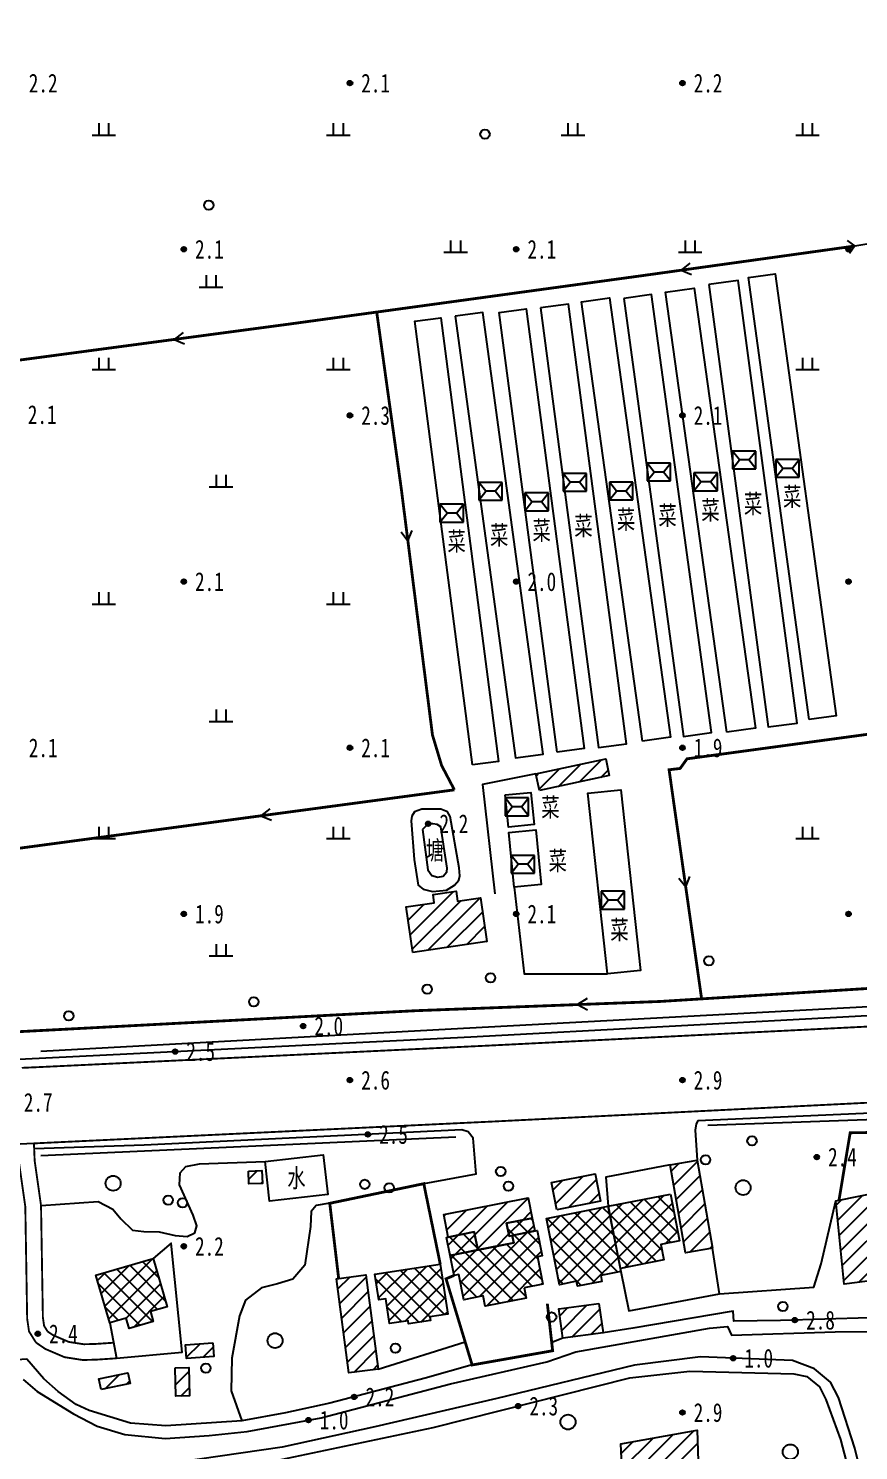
# Model space of a CAD drawing. Header units: metres. Extents: x 494039 to 619385, y 3351420 to 3402703.
# Drawn here: x 586461.7 to 586638.6, y 3394389.4 to 3394692.6 of the extents above; entities that cross this region are included whole.
import ezdxf
from ezdxf.enums import TextEntityAlignment as Align

# ---------------------------------------------------------------- set-up
doc = ezdxf.new("R2010")
doc.units = ezdxf.units.M
for name, pattern in [('2180', [0]), ('2430', [0]), ('2450', [0]), ('4410a', [0]), ('8521', [0]), ('8522', [0]), ('9376', [0]), ('9610', [0])]:
    doc.linetypes.add(name, pattern=pattern)
for name, color, linetype in [('210100', 130, 'Continuous'), ('220200', 130, 'Continuous'), ('220900', 130, '2180'), ('230102', 141, 'Continuous'), ('261000', 141, 'Continuous'), ('261301', 141, 'Continuous'), ('310300', 8, 'Continuous'), ('310500', 8, 'Continuous'), ('330400', 8, 'Continuous'), ('380201', 8, '2430'), ('380202', 8, '2450'), ('420500', 8, 'Continuous'), ('440100', 8, 'Continuous'), ('510301', 8, 'Continuous'), ('720100', 8, 'Continuous'), ('760201', 8, '8521'), ('760202', 8, '8522'), ('810100', 8, '9610'), ('810302', 8, 'Continuous'), ('810501', 8, 'Continuous'), ('810510', 8, 'Continuous')]:
    doc.layers.add(name, color=color, linetype=linetype)
pattern_1 = [(45, (0, 0), (-1.767766953, 1.767766953), []), (135, (0, 0), (-1.767766953, -1.767766953), [])]
pattern_2 = [(45, (0, 0), (-1.767766953, 1.767766953), [])]

# ---------------------------------------------------------------- blocks, each defined once
blk = doc.blocks.new('gc170')
at = {"linetype": 'Continuous'}
blk.add_circle((0, 0), 0.5, dxfattribs=at)
blk = doc.blocks.new('gu')
at = {"flags": 128}
for points in [[(3.75, 0), (-3.75, 0)], [(2.71, -0.6), (3.75, 0), (3.75, 0), (2.71, 0.6)]]:
    blk.add_lwpolyline(points, dxfattribs=at)
blk = doc.blocks.new('p_point')
for radius in [0.25, 0.2, 0.15, 0.1, 0.05]:
    blk.add_circle((0, 0), radius)
blk.add_point((0, 0))
blk = doc.blocks.new('v1')
blk.add_circle((0, 0), 0.8)
blk = doc.blocks.new('vm')
at = {"linetype": 'Continuous'}
for p, q in [((1.25, 0), (-1.25, 0)), ((-0.5, 0), (-0.5, 1.3)), ((0.5, 1.3), (0.5, 0))]:
    blk.add_line(p, q, dxfattribs=at)
blk = doc.blocks.new('mf')
for p, q in [((1.25, 0.95), (-1.25, 0.95)), ((-1.25, 0.95), (-1.25, -0.95)), ((0.5, 0), (-0.5, 0)), ((1.25, -0.95), (1.25, 0.95)), ((-1.25, -0.95), (1.25, -0.95))]:
    blk.add_line(p, q)
at = {"flags": 128}
for points in [[(-1.25, -0.95), (-0.5, 0), (-1.25, 0.95)], [(1.25, -0.95), (0.5, 0), (1.25, 0.95)]]:
    blk.add_lwpolyline(points, dxfattribs=at)
blk = doc.blocks.new('1-3&1-4')
at = {"layer": '310300', "linetype": 'Continuous'}
h = blk.add_hatch(dxfattribs=at)
h.set_pattern_fill('ANSI31', color=8, scale=20, style=0)
h.set_pattern_definition(pattern_2)
h.paths.add_polyline_path([(586570.6182, 3394530.1717), (586569.8546, 3394533.7397), (586584.7081, 3394536.9184), (586585.4716, 3394533.3503)])
h = blk.add_hatch(dxfattribs=at)
h.set_pattern_fill('ANSI31', color=8, scale=20, style=0)
h.set_pattern_definition(pattern_2)
h.paths.add_polyline_path([(586543.5754, 3394495.6521), (586542.1552, 3394505.3542), (586548.1662, 3394506.234), (586547.9083, 3394507.9964), (586552.8332, 3394508.7173), (586553.1485, 3394506.5631), (586558.0161, 3394507.2756), (586559.3789, 3394497.9653)])
h = blk.add_hatch(dxfattribs=at)
h.set_pattern_fill('ANSI31', color=8, scale=20, style=0)
h.set_pattern_definition(pattern_2)
h.paths.add_polyline_path([(586607.4948, 3394432.5907), (586601.7054, 3394431.5804), (586598.4352, 3394450.3203), (586604.2246, 3394451.3306)])
h = blk.add_hatch(dxfattribs=at)
h.set_pattern_fill('ANSI31', color=8, scale=20, style=0)
h.set_pattern_definition(pattern_2)
h.paths.add_polyline_path([(586508.5488, 3394449.0191), (586511.4477, 3394449.139), (586511.5614, 3394446.3928), (586508.6624, 3394446.2728)])
h = blk.add_hatch(dxfattribs=at)
h.set_pattern_fill('ANSI31', color=8, scale=20, style=0)
h.set_pattern_definition(pattern_2)
h.paths.add_polyline_path([(586574.2845, 3394440.7617), (586573.1365, 3394446.5717), (586582.4487, 3394448.4117), (586583.5967, 3394442.6017)])
h = blk.add_hatch(dxfattribs=at)
h.set_pattern_fill('ANSI31', color=8, scale=20, style=0)
h.set_pattern_definition(pattern_2)
h.paths.add_polyline_path([(586643.962, 3394433.8704), (586645.5142, 3394426.1632), (586635.5237, 3394424.9243), (586633.7716, 3394442.6818), (586654.0942, 3394446.7747), (586656.1969, 3394436.3345)])
h = blk.add_hatch(dxfattribs=at)
h.set_pattern_fill('ANSI31', color=8, scale=20, style=0)
h.set_pattern_definition(pattern_2)
h.paths.add_polyline_path([(586557.4595, 3394432.2262), (586556.6988, 3394436.062), (586551.1582, 3394434.9631), (586550.2108, 3394439.7399), (586568.1927, 3394443.3063), (586569.0506, 3394438.9808), (586563.5639, 3394437.8926), (586564.1015, 3394435.1822), (586564.7866, 3394435.3181), (586565.0993, 3394433.7414)])
h = blk.add_hatch(dxfattribs=at)
h.set_pattern_fill('ANSI31', color=8, scale=20, style=0)
h.set_pattern_definition(pattern_2)
h.paths.add_polyline_path([(586536.1912, 3394406.8178), (586529.9692, 3394406.0026), (586527.3402, 3394426.0699), (586533.5622, 3394426.885)])
h = blk.add_hatch(dxfattribs=at)
h.set_pattern_fill('ANSI31', color=8, scale=20, style=0)
h.set_pattern_definition(pattern_2)
h.paths.add_polyline_path([(586583.2719, 3394420.8275), (586584.1361, 3394414.5535), (586575.5714, 3394413.3737), (586574.7072, 3394419.6478)])
h = blk.add_hatch(dxfattribs=at)
h.set_pattern_fill('ANSI31', color=8, scale=20, style=0)
h.set_pattern_definition(pattern_2)
h.paths.add_polyline_path([(586500.9707, 3394412.4402), (586501.2045, 3394409.5222), (586495.385, 3394409.0559), (586495.1512, 3394411.9739)])
h = blk.add_hatch(dxfattribs=at)
h.set_pattern_fill('ANSI31', color=8, scale=20, style=0)
h.set_pattern_definition(pattern_2)
h.paths.add_polyline_path([(586477.1848, 3394402.4352), (586476.7031, 3394404.7371), (586482.8505, 3394406.0233), (586483.3321, 3394403.7215)])
h = blk.add_hatch(dxfattribs=at)
h.set_pattern_fill('ANSI31', color=8, scale=20, style=0)
h.set_pattern_definition(pattern_2)
h.paths.add_polyline_path([(586492.9477, 3394407.0546), (586495.8667, 3394407.1163), (586495.9944, 3394401.0836), (586493.0754, 3394401.0218)])
h = blk.add_hatch(dxfattribs=at)
h.set_pattern_fill('ANSI31', color=8, scale=20, style=0)
h.set_pattern_definition(pattern_2)
h.paths.add_polyline_path([(586589.0273, 3394368.0106), (586587.9104, 3394390.8903), (586604.24, 3394393.7575), (586604.7573, 3394376.2176), (586598.9385, 3394376.046), (586599.0454, 3394372.4202), (586594.3657, 3394372.2821), (586594.4723, 3394368.669)])
at = {"layer": '310500', "linetype": 'Continuous'}
h = blk.add_hatch(dxfattribs=at)
h.set_pattern_fill('ANSI37', color=8, scale=20, style=0)
h.set_pattern_definition(pattern_1)
h.paths.add_polyline_path([(586598.4954, 3394444.1335), (586600.468, 3394434.1498), (586596.4577, 3394433.3574), (586597.1063, 3394430.0749), (586587.8338, 3394428.2428), (586585.2126, 3394441.509)])
h = blk.add_hatch(dxfattribs=at)
h.set_pattern_fill('ANSI37', color=8, scale=20, style=0)
h.set_pattern_definition(pattern_1)
h.paths.add_polyline_path([(586587.9641, 3394427.5833), (586583.6408, 3394426.7291), (586583.8832, 3394425.5023), (586578.6851, 3394424.4752), (586578.4785, 3394425.5209), (586574.8504, 3394424.804), (586572.063, 3394438.9109), (586585.2126, 3394441.509)])
h = blk.add_hatch(dxfattribs=at)
h.set_pattern_fill('ANSI37', color=8, scale=20, style=0)
h.set_pattern_definition(pattern_1)
h.paths.add_polyline_path([(586551.5603, 3394431.0562), (586550.7995, 3394434.8919), (586556.6988, 3394436.062), (586557.4595, 3394432.2262)])
h = blk.add_hatch(dxfattribs=at)
h.set_pattern_fill('ANSI37', color=8, scale=20, style=0)
h.set_pattern_definition(pattern_1)
h.paths.add_polyline_path([(586567.3397, 3394424.1544), (586567.7742, 3394421.9636), (586559.0308, 3394420.2296), (586558.5963, 3394422.4203), (586554.4685, 3394421.6016), (586553.4013, 3394426.9829), (586552.4072, 3394426.7857), (586551.5603, 3394431.0562), (586565.0993, 3394433.7414), (586564.7866, 3394435.3181), (586570.0877, 3394436.3695), (586571.1667, 3394430.9294), (586570.1764, 3394430.733), (586571.3244, 3394424.9447)])
h = blk.add_hatch(dxfattribs=at)
h.set_pattern_fill('ANSI37', color=8, scale=20, style=0)
h.set_pattern_definition(pattern_1)
h.paths.add_polyline_path([(586564.1015, 3394435.1822), (586563.5639, 3394437.8926), (586569.0506, 3394438.9808), (586569.5881, 3394436.2704)])
h = blk.add_hatch(dxfattribs=at)
h.set_pattern_fill('ANSI37', color=8, scale=20, style=0)
h.set_pattern_definition(pattern_1)
h.paths.add_polyline_path([(586488.2638, 3394430.3865), (586491.2433, 3394420.1022), (586487.6702, 3394419.067), (586488.2907, 3394416.925), (586483.1551, 3394415.4371), (586482.5077, 3394417.6718), (586479.0071, 3394416.6577), (586476.0545, 3394426.8493)])
h = blk.add_hatch(dxfattribs=at)
h.set_pattern_fill('ANSI37', color=8, scale=20, style=0)
h.set_pattern_definition(pattern_1)
h.paths.add_polyline_path([(586547.2282, 3394417.9653), (586547.3509, 3394417.1471), (586542.6973, 3394416.4495), (586542.599, 3394417.1052), (586538.653, 3394416.5137), (586537.8646, 3394421.7736), (586536.3661, 3394421.549), (586535.5369, 3394427.0805), (586549.4521, 3394429.1664), (586551.0454, 3394418.5375)])
at = {"layer": '210100', "color": 141, "linetype": 'Continuous', "flags": 128}
for points in [[(586460.535, 3394404.5722), (586463.5451, 3394402.002), (586471.2973, 3394397.2827), (586476.339, 3394394.656), (586482.1859, 3394392.8672), (586490.8273, 3394392.0329), (586500.213, 3394392.6638), (586508.26, 3394393.5195), (586524.0591, 3394396.4435), (586551.6462, 3394403.7012), (586572.1699, 3394408.3242), (586578.3448, 3394410.4677), (586606.8248, 3394415.5615), (586610.6967, 3394415.8607), (586611.503, 3394414.0427), (586633.621, 3394414.7458), (586641.0374, 3394414.806), (586649.25, 3394414.234), (586674.2914, 3394411.2401), (586682.2002, 3394410.4106), (586685.5671, 3394409.3944), (586701.0882, 3394402.8009), (586712.5467, 3394396.565), (586743.8053, 3394383.0009)], [(586641.2568, 3394376.2037), (586637.8168, 3394389.9556), (586634.3588, 3394400.7669), (586632.6489, 3394404.0211), (586629.2066, 3394406.854), (586624.5471, 3394408.6571), (586604.9182, 3394409.3894), (586590.8567, 3394407.6179), (586561.4756, 3394400.5621), (586535.5145, 3394394.5255), (586515.7482, 3394390.1784), (586489.3485, 3394386.3286)]]:
    blk.add_lwpolyline(points, dxfattribs=at)
at = {"layer": '220200', "color": 141, "linetype": 'Continuous', "const_width": 0.6, "flags": 128}
for points in [[(586446.0142, 3394620.0849), (586517.481, 3394629.6289), (586592.1398, 3394639.8731), (586637.845, 3394646.2445)], [(586722.035, 3394553.2126), (586602.0407, 3394536.9118), (586600.581, 3394534.861), (586598.219, 3394534.5834), (586605.1584, 3394485.7375)], [(586459.8111, 3394517.863), (586552.4604, 3394530.3029)], [(586710.0668, 3394491.6185), (586648.2717, 3394488.4317), (586596.276, 3394485.1825), (586544.1979, 3394483.2154), (586459.5203, 3394478.7366)]]:
    blk.add_lwpolyline(points, dxfattribs=at)
at = {"layer": '220200', "color": 141, "linetype": 'Continuous', "const_width": 0.6, "elevation": 2.2586, "flags": 128}
blk.add_lwpolyline([(586535.9064, 3394632.1571), (586541.135, 3394594.5457), (586547.7864, 3394541.9946), (586549.7336, 3394535.5021), (586552.4604, 3394530.3029)], dxfattribs=at)
at = {"layer": '220900', "color": 141, "linetype": 'Continuous'}
for q in [(586636.2129, 3394647.4005), (586636.689, 3394644.6124)]:
    blk.add_line((586637.845, 3394646.2445), q, dxfattribs=at)
at = {"layer": '220900', "color": 141, "linetype": '2180', "elevation": 2.589, "flags": 128}
blk.add_lwpolyline([(586637.845, 3394646.2445), (586643.3631, 3394647.1868)], dxfattribs=at)
at = {"layer": '230102', "color": 141, "linetype": 'Continuous', "elevation": 2.1959, "flags": 128}
blk.add_lwpolyline([(586545.6562, 3394521.8586), (586546.8272, 3394513.2825), (586547.6656, 3394512.035), (586548.9055, 3394511.6491), (586550.0594, 3394511.9298), (586550.839, 3394512.8069), (586550.9519, 3394513.5982), (586549.5665, 3394522.4277), (586548.7594, 3394522.9189), (586547.8782, 3394523.0865), (586546.888, 3394523.0748)], close=True, dxfattribs=at)
at = {"layer": '261000', "color": 141, "linetype": 'Continuous', "elevation": 2.6306, "flags": 128}
blk.add_lwpolyline([(586512.1144, 3394451.0703), (586524.4985, 3394452.4855), (586525.4663, 3394444.0155), (586513.0823, 3394442.6004)], close=True, dxfattribs=at)
at = {"layer": '310300', "color": 8, "linetype": 'Continuous', "flags": 128}
for points, elevation in [([(586570.6182, 3394530.1717), (586569.8546, 3394533.7397), (586584.7081, 3394536.9184), (586585.4716, 3394533.3503)], 4.5766), ([(586607.4948, 3394432.5907), (586601.7054, 3394431.5804), (586598.4352, 3394450.3203), (586604.2246, 3394451.3306)], 5.797), ([(586508.5488, 3394449.0191), (586511.4477, 3394449.139), (586511.5614, 3394446.3928), (586508.6624, 3394446.2728)], 4.1571), ([(586574.2845, 3394440.7617), (586573.1365, 3394446.5717), (586582.4487, 3394448.4117), (586583.5967, 3394442.6017)], 5.797), ([(586643.962, 3394433.8704), (586645.5142, 3394426.1632), (586635.5237, 3394424.9243), (586633.7716, 3394442.6818), (586654.0942, 3394446.7747), (586656.1969, 3394436.3345)], 5.6393), ([(586500.9707, 3394412.4402), (586501.2045, 3394409.5222), (586495.385, 3394409.0559), (586495.1512, 3394411.9739)], 5.1384), ([(586477.1848, 3394402.4352), (586476.7031, 3394404.7371), (586482.8505, 3394406.0233), (586483.3321, 3394403.7215)], 5.1384)]:
    blk.add_lwpolyline(points, close=True, dxfattribs=dict(at, elevation=elevation))
for points in [[(586543.5754, 3394495.6521), (586542.1552, 3394505.3542), (586548.1662, 3394506.234), (586547.9083, 3394507.9964), (586552.8332, 3394508.7173), (586553.1485, 3394506.5631), (586558.0161, 3394507.2756), (586559.3789, 3394497.9653)], [(586557.4595, 3394432.2262), (586556.6988, 3394436.062), (586551.1582, 3394434.9631), (586550.2108, 3394439.7399), (586568.1927, 3394443.3063), (586569.0506, 3394438.9808), (586563.5639, 3394437.8926), (586564.1015, 3394435.1822), (586564.7866, 3394435.3181), (586565.0993, 3394433.7414)], [(586536.1912, 3394406.8178), (586529.9692, 3394406.0026), (586527.3402, 3394426.0699), (586533.5622, 3394426.885)], [(586583.2719, 3394420.8275), (586584.1361, 3394414.5535), (586575.5714, 3394413.3737), (586574.7072, 3394419.6478)], [(586492.9477, 3394407.0546), (586495.8667, 3394407.1163), (586495.9944, 3394401.0836), (586493.0754, 3394401.0218)], [(586589.0273, 3394368.0106), (586587.9104, 3394390.8903), (586604.24, 3394393.7575), (586604.7573, 3394376.2176), (586598.9385, 3394376.046), (586599.0454, 3394372.4202), (586594.3657, 3394372.2821), (586594.4723, 3394368.669)]]:
    blk.add_lwpolyline(points, close=True, dxfattribs=at)
at = {"layer": '310500', "color": 8, "linetype": 'Continuous', "flags": 128}
for points in [[(586598.4954, 3394444.1335), (586600.468, 3394434.1498), (586596.4577, 3394433.3574), (586597.1063, 3394430.0749), (586587.8338, 3394428.2428), (586585.2126, 3394441.509)], [(586567.3397, 3394424.1544), (586567.7742, 3394421.9636), (586559.0308, 3394420.2296), (586558.5963, 3394422.4203), (586554.4685, 3394421.6016), (586553.4013, 3394426.9829), (586552.4072, 3394426.7857), (586551.5603, 3394431.0562), (586565.0993, 3394433.7414), (586564.7866, 3394435.3181), (586570.0877, 3394436.3695), (586571.1667, 3394430.9294), (586570.1764, 3394430.733), (586571.3244, 3394424.9447)], [(586564.1015, 3394435.1822), (586563.5639, 3394437.8926), (586569.0506, 3394438.9808), (586569.5881, 3394436.2704)], [(586547.2282, 3394417.9653), (586547.3509, 3394417.1471), (586542.6973, 3394416.4495), (586542.599, 3394417.1052), (586538.653, 3394416.5137), (586537.8646, 3394421.7736), (586536.3661, 3394421.549), (586535.5369, 3394427.0805), (586549.4521, 3394429.1664), (586551.0454, 3394418.5375)]]:
    blk.add_lwpolyline(points, close=True, dxfattribs=at)
for points, elevation in [([(586587.9641, 3394427.5833), (586583.6408, 3394426.7291), (586583.8832, 3394425.5023), (586578.6851, 3394424.4752), (586578.4785, 3394425.5209), (586574.8504, 3394424.804), (586572.063, 3394438.9109), (586585.2126, 3394441.509)], 14.3113), ([(586551.5603, 3394431.0562), (586550.7995, 3394434.8919), (586556.6988, 3394436.062), (586557.4595, 3394432.2262)], 11.3999), ([(586488.2638, 3394430.3865), (586491.2433, 3394420.1022), (586487.6702, 3394419.067), (586488.2907, 3394416.925), (586483.1551, 3394415.4371), (586482.5077, 3394417.6718), (586479.0071, 3394416.6577), (586476.0545, 3394426.8493)], 9.4432)]:
    blk.add_lwpolyline(points, close=True, dxfattribs=dict(at, elevation=elevation))
at = {"layer": '330400', "color": 8, "linetype": 'Continuous', "flags": 128}
for points, elevation in [([(586628.1001, 3394545.2911), (586615.1409, 3394639.5316), (586620.8443, 3394640.3158), (586633.8035, 3394546.0754)], 3.2179), ([(586610.5256, 3394542.5742), (586597.4789, 3394636.4254), (586603.571, 3394637.2723), (586616.6178, 3394543.4211)], 3.2179), ([(586606.7096, 3394638.0299), (586619.3222, 3394543.7059), (586625.5438, 3394544.5378), (586612.9312, 3394638.8619)], 3.2179), ([(586570.8112, 3394633.052), (586583.1873, 3394539.3148), (586589.1548, 3394540.1027), (586576.7788, 3394633.8399)], 3.2179), ([(586592.568, 3394540.6802), (586579.5646, 3394634.3572), (586585.5329, 3394635.1857), (586598.5362, 3394541.5087)], 3.2179), ([(586588.5521, 3394635.0781), (586601.2989, 3394541.7043), (586607.2295, 3394542.514), (586594.4828, 3394635.8877)], 3.2179), ([(586552.6344, 3394631.2869), (586565.4877, 3394537.1171), (586571.3938, 3394537.9232), (586558.5405, 3394632.0931)], 3.2179), ([(586574.3491, 3394538.3562), (586561.9736, 3394632.0928), (586567.7742, 3394632.8586), (586580.1497, 3394539.122)], 3.2179), ([(586585.1154, 3394491.0599), (586580.9285, 3394529.5774), (586587.9065, 3394530.3359), (586592.0934, 3394491.8184)], 4.0812), ([(586563.2882, 3394529.216), (586568.7825, 3394529.7538), (586569.455, 3394522.8838), (586563.9607, 3394522.346)], 3.6942)]:
    blk.add_lwpolyline(points, close=True, dxfattribs=dict(at, elevation=elevation))
for points in [[(586556.3005, 3394535.6287), (586544.0066, 3394630.196), (586549.5802, 3394630.9206), (586561.8742, 3394536.3533)], [(586565.2125, 3394509.5589), (586564.0748, 3394521.1808), (586569.8353, 3394521.7447), (586570.973, 3394510.1228)]]:
    blk.add_lwpolyline(points, close=True, dxfattribs=at)
at = {"layer": '380201', "color": 8, "linetype": '2430', "const_width": 0.6, "flags": 128}
for points in [[(586652.5811, 3394446.47), (586652.4413, 3394457.4034), (586636.8177, 3394457.1873), (586634.4358, 3394442.8156)], [(586552.4072, 3394426.7857), (586550.6806, 3394426.056), (586556.2435, 3394407.6866), (586573.4026, 3394410.7233), (586572.2754, 3394420.7599)]]:
    blk.add_lwpolyline(points, dxfattribs=at)
at = {"layer": '380201', "color": 8, "linetype": '2430', "const_width": 0.6, "elevation": 5.3059, "flags": 128}
blk.add_lwpolyline([(586549.4521, 3394429.1664), (586545.9344, 3394446.3377), (586525.899, 3394442.1523), (586527.7931, 3394426.1292)], dxfattribs=at)
at = {"layer": '380202', "color": 8, "linetype": '2450', "flags": 128}
for points in [[(586569.8546, 3394533.7397), (586558.4311, 3394531.4136), (586561.075, 3394508.1467)], [(586598.4352, 3394450.3203), (586584.7459, 3394447.7268), (586585.2126, 3394441.509)]]:
    blk.add_lwpolyline(points, dxfattribs=at)
for points, elevation in [([(586565.2125, 3394509.5589), (586567.3382, 3394491.0744), (586585.1154, 3394491.0599)], 3.7155), ([(586557.1331, 3394448.336), (586545.9344, 3394446.3377)], 5.2225), ([(586587.9641, 3394427.5833), (586589.6655, 3394419.2574), (586608.9346, 3394422.8438), (586607.4948, 3394432.5907)], 5.1868), ([(586536.1912, 3394406.8178), (586554.7414, 3394412.6466)], 5.2225)]:
    blk.add_lwpolyline(points, dxfattribs=dict(at, elevation=elevation))
at = {"layer": '420500', "color": 8, "linetype": 'Continuous', "const_width": 0.4, "flags": 128}
for points in [[(586463.6536, 3394471.1767), (586559.5605, 3394475.7667), (586647.9367, 3394480.2018), (586706.3349, 3394483.87)], [(586460.2649, 3394471.032), (586463.6536, 3394471.1767)], [(586707.3515, 3394467.686), (586648.8515, 3394464.0113), (586560.3545, 3394459.5701), (586464.3446, 3394454.9977)], [(586464.3446, 3394454.9977), (586462.8442, 3394454.9227)]]:
    blk.add_lwpolyline(points, dxfattribs=at)
at = {"layer": '440100', "color": 8, "linetype": '4410a', "const_width": 0.4, "flags": 128}
blk.add_lwpolyline([(586458.3843, 3394454.6996), (586459.7189, 3394450.4644), (586461.0074, 3394441.4197), (586461.4015, 3394417.5924), (586461.7962, 3394414.8441), (586463.2945, 3394412.4557)], dxfattribs=at)
at = {"layer": '440100', "color": 8, "linetype": 'Continuous', "const_width": 0.4, "flags": 128}
blk.add_lwpolyline([(586462.8442, 3394454.9227), (586462.9993, 3394451.2097), (586464.3562, 3394441.6849), (586464.7502, 3394417.8595), (586465.0138, 3394416.024), (586465.7632, 3394414.8296)], dxfattribs=at)
at = {"layer": '440100', "color": 8, "linetype": '4410a', "const_width": 0.4, "elevation": 2.8151, "flags": 128}
blk.add_lwpolyline([(586465.7632, 3394414.8296), (586466.8944, 3394414.0567), (586470.2983, 3394412.5976), (586473.4807, 3394412.1018), (586476.1122, 3394412.1794), (586479.7997, 3394412.4243)], dxfattribs=at)
at = {"layer": '440100', "color": 8, "linetype": 'Continuous', "const_width": 0.4, "elevation": 2.8151, "flags": 128}
blk.add_lwpolyline([(586463.2945, 3394412.4557), (586465.2729, 3394411.104), (586469.3652, 3394409.3498), (586473.2703, 3394408.7414), (586476.2728, 3394408.8299), (586480.421, 3394409.1055)], dxfattribs=at)
at = {"layer": '760201', "color": 8, "linetype": '8521', "flags": 128}
for points in [[(586459.6191, 3394472.8651), (586555.9667, 3394477.6335), (586640.5392, 3394482.1724), (586704.7566, 3394485.6915), (586707.9775, 3394486.8314), (586715.1859, 3394489.2258), (586718.6009, 3394489.5063), (586740.3297, 3394489.8442), (586744.9474, 3394488.9508), (586747.0791, 3394488.831), (586748.5337, 3394490.0095), (586749.3238, 3394492.0346), (586746.7158, 3394517.795), (586745.7652, 3394521.3213), (586744.1644, 3394524.5062), (586738.5766, 3394532.77), (586694.3222, 3394594.7693), (586673.2435, 3394624.0954), (586667.7881, 3394632.5722), (586662.253, 3394642.1288), (586657.5877, 3394652.6299), (586655.2991, 3394659.7692), (586653.2769, 3394668.0728), (586645.2808, 3394705.7976), (586645.023, 3394706.9726)], [(586768.0255, 3394444.9339), (586768.5067, 3394446.6871), (586769.3112, 3394447.5242), (586771.0232, 3394448.3987), (586780.8214, 3394449.2186), (586782.2528, 3394450.1166), (586782.8043, 3394451.992), (586782.9253, 3394454.1295), (586780.6777, 3394461.0984), (586777.4391, 3394464.9852), (586774.9639, 3394466.4913), (586772.8891, 3394467.4572), (586770.4704, 3394467.6023), (586708.7829, 3394465.3419), (586654.0712, 3394461.9357), (586604.3786, 3394459.7524), (586603.9859, 3394459.1071), (586603.7617, 3394457.7697), (586604.2246, 3394451.3306)]]:
    blk.add_lwpolyline(points, dxfattribs=at)
at = {"layer": '760201', "color": 8, "linetype": '8521', "elevation": 2.7318, "flags": 128}
blk.add_lwpolyline([(586543.8979, 3394515.429), (586544.7641, 3394509.9884), (586545.8205, 3394509.0998), (586547.7616, 3394508.6555), (586550.7512, 3394508.9244), (586552.4855, 3394509.9571), (586553.374, 3394511.0133), (586553.596, 3394511.9837), (586553.4983, 3394513.6401), (586551.5866, 3394524.6304), (586550.9628, 3394525.6242), (586549.5985, 3394526.2088), (586545.5488, 3394526.2166), (586543.9431, 3394525.5969), (586543.3975, 3394524.7006), (586543.2652, 3394523.6756)], close=True, dxfattribs=at)
at = {"layer": '760201', "color": 8, "linetype": '8521', "elevation": 3.2081, "flags": 128}
blk.add_lwpolyline([(586557.1331, 3394448.336), (586556.4935, 3394456.0177), (586555.4224, 3394457.4065), (586554.0428, 3394457.8041), (586486.3048, 3394454.5257), (586462.8934, 3394453.7461)], dxfattribs=at)
at = {"layer": '760202', "color": 8, "linetype": '8522', "flags": 128}
for points in [[(586485.3141, 3394378.6419), (586485.7031, 3394380.8042), (586487.8723, 3394382.2483), (586492.8248, 3394384.0253), (586506.0925, 3394385.5323), (586547.9493, 3394394.3337), (586589.82, 3394404.972), (586602.657, 3394406.3741), (586624.7998, 3394405.7987), (586627.578, 3394405.2136), (586630.2923, 3394403.0086), (586631.6264, 3394400.3535), (586634.7339, 3394391.8266), (586636.7124, 3394384.1711), (586638.9026, 3394371.41), (586640.6225, 3394369.9945), (586643.7226, 3394369.0291), (586648.5362, 3394369.97), (586649.8986, 3394371.9056), (586650.2665, 3394374.6309), (586649.6701, 3394400.6146), (586650.8687, 3394402.2812), (586653.7111, 3394403.316), (586672.5101, 3394403.3023), (586690.398, 3394399.9727), (586705.7309, 3394393.9588), (586710.8733, 3394391.1977), (586725.4466, 3394384.5402), (586744.2852, 3394377.3147), (586771.2464, 3394364.0399), (586773.6872, 3394371.4024), (586764.7831, 3394375.899), (586756.3053, 3394381.0585), (586719.1452, 3394395.7481), (586715.6176, 3394397.5263), (586711.8501, 3394399.8192), (586707.4917, 3394402.656), (586682.2453, 3394413.3333), (586671.9042, 3394414.7612), (586660.2259, 3394415.6858), (586640.8888, 3394417.7173), (586621.9582, 3394417.1515), (586612.0117, 3394417.0122), (586611.8644, 3394419.164), (586590.4811, 3394415.5192), (586584.1361, 3394414.5535)], [(586575.5714, 3394413.3737), (586573.2054, 3394412.4792), (586573.4026, 3394410.7233), (586556.2435, 3394407.6866), (586546.2522, 3394404.8412), (586525.9216, 3394399.5194), (586516.4305, 3394397.4788), (586507.1331, 3394395.7642), (586490.9893, 3394394.6808), (586483.4187, 3394395.2994), (586474.6, 3394398.0138), (586471.821, 3394399.2632), (586468.0361, 3394402.0097), (586464.9857, 3394404.7514), (586461.3176, 3394408.9013), (586451.8288, 3394408.3043), (586450.2617, 3394408.2431), (586448.9433, 3394406.2627), (586446.9319, 3394405.8653), (586443.0634, 3394405.5663), (586424.3385, 3394406.0548), (586413.8699, 3394407.2675), (586405.96, 3394410.0188), (586403.5697, 3394411.1792), (586402.2974, 3394411.5114), (586392.1068, 3394413.2395)]]:
    blk.add_lwpolyline(points, dxfattribs=at)
at = {"layer": '810100', "color": 8, "linetype": '9610', "flags": 128}
for points in [[(586462.8442, 3394454.9227), (586458.3843, 3394454.6996)], [(586464.3562, 3394441.6849), (586476.533, 3394442.5095), (586479.676, 3394440.891), (586481.3693, 3394438.8284), (586483.8811, 3394436.415), (586486.2337, 3394436.1622), (586489.559, 3394436.0544), (586492.9453, 3394435.3198), (586495.4709, 3394435.1092), (586497.1193, 3394435.8733), (586497.5821, 3394437.3605), (586496.7539, 3394439.6336), (586493.9, 3394446.0881), (586494.0026, 3394448.6791), (586495.2418, 3394449.9885), (586498.1182, 3394450.5964), (586512.1144, 3394451.0703)], [(586525.899, 3394442.1523), (586523.0129, 3394441.6637), (586521.9467, 3394440.3963), (586521.7975, 3394437.2442), (586520.6015, 3394428.9803), (586518.0342, 3394425.9734), (586514.7885, 3394425.0009), (586511.3277, 3394424.1593), (586507.9419, 3394421.5032), (586506.6469, 3394418.1641), (586504.9948, 3394409.144), (586504.8648, 3394402.1473), (586507.1331, 3394395.7642)], [(586479.0071, 3394416.6577), (586480.421, 3394409.1055), (586494.42, 3394410.4219), (586492.0618, 3394433.6726), (586488.2638, 3394430.3865)]]:
    blk.add_lwpolyline(points, dxfattribs=at)
at = {"layer": '810100', "color": 8, "linetype": '9610', "elevation": 3.3194, "flags": 128}
blk.add_lwpolyline([(586608.9346, 3394422.8438), (586629.0909, 3394424.2696), (586630.6332, 3394429.2263), (586633.7716, 3394442.6818)], dxfattribs=at)
at = {"layer": '810510', "color": 8, "linetype": '9376', "flags": 128}
for points in [[(586464.2896, 3394474.6159), (586551.7854, 3394479.3802), (586648.7102, 3394484.506), (586705.4531, 3394487.193)], [(586464.315, 3394452.3123), (586552.7786, 3394456.3008)]]:
    blk.add_lwpolyline(points, dxfattribs=at)
at = {"layer": '810510', "color": 8, "linetype": '9376', "elevation": 3.3123, "flags": 128}
blk.add_lwpolyline([(586606.4586, 3394458.7988), (586654.2411, 3394460.5215)], dxfattribs=at)
at = {"layer": '261301', "color": 141, "linetype": 'Continuous', "xscale": 2, "yscale": 2}
for p, rotation in [((586608.1969, 3394642.1115, 2.6694), 187.9358863808613), ((586500.1686, 3394627.3169, 2.6694), 187.6093004376368), ((586541.6093, 3394590.7989, 2.2586), 277.2141700181461), ((586518.6579, 3394525.7643, 2.2586), 187.6494074832959), ((586600.7139, 3394517.0217, 2.6694), 278.0850658667451), ((586586.2147, 3394484.8025, 2.6694), 182.1604718059426)]:
    blk.add_blockref('gu', p, dxfattribs=dict(at, rotation=rotation))
at = {"layer": '330400', "color": 8, "linetype": 'Continuous', "xscale": 2, "yscale": 2}
for p in [(586596.0231, 3394598.0524), (586614.2433, 3394600.6331), (586623.4722, 3394598.8303), (586578.1487, 3394595.8723), (586606.0182, 3394595.9828), (586560.1382, 3394593.9414), (586588.0283, 3394594.0117), (586551.8868, 3394589.2748), (586569.9935, 3394591.6865), (586565.7549, 3394526.6831), (586567.0616, 3394514.4332), (586586.2318, 3394506.7703)]:
    blk.add_blockref('mf', p, dxfattribs=at)
at = {"layer": '510301', "color": 8, "linetype": 'Continuous', "xscale": 2, "yscale": 2}
for p in [(586558.9829, 3394670.0703, 2.815), (586500.1092, 3394654.945, 2.9636), (586606.7, 3394493.8604, 3.3201), (586560.1746, 3394490.2431, 4.1536), (586546.6756, 3394487.7776, 3.8559), (586509.6855, 3394485.124, 2.9909), (586470.2571, 3394482.1016, 2.9909), (586615.8944, 3394455.4652, 9.5119), (586605.996, 3394451.4509, 4.1194), (586562.3287, 3394448.9555, 7.1007), (586533.3514, 3394446.2001, 5.3146), (586538.5781, 3394445.4727, 5.523), (586563.9781, 3394445.8222, 7.2547), (586491.4784, 3394442.8487, 5.3146), (586494.5238, 3394442.2671, 3.3201), (586622.4675, 3394420.1757, 3.3157), (586573.1891, 3394417.912, 4.8934), (586539.8906, 3394411.2804, 4.2682), (586499.4963, 3394407.0274, 3.5836)]:
    blk.add_blockref('gc170', p, dxfattribs=at)
at = {"layer": '720100', "color": 8, "linetype": 'Continuous', "xscale": 2, "yscale": 2, "zscale": 2}
for p in [(586530.2089, 3394680.9741, 2.1238), (586601.0637, 3394680.9743, 2.1792), (586494.7815, 3394645.5467, 2.1246), (586565.6362, 3394645.5468, 2.1438), (586636.491, 3394645.5469, 2.1038), (586530.2088, 3394610.1193, 2.2557), (586601.0636, 3394610.1195, 2.0937), (586494.7813, 3394574.6919, 2.0615), (586565.6361, 3394574.692, 1.9774), (586636.4909, 3394574.6922, 2.1158), (586530.2086, 3394539.2646, 2.0925), (586601.0634, 3394539.2647, 1.9317), (586546.888, 3394523.0748, 2.1959), (586494.7812, 3394503.8371, 1.9239), (586565.636, 3394503.8372, 2.0978), (586636.4907, 3394503.8374, 2.1116), (586520.2274, 3394479.9472, 1.9761), (586492.9171, 3394474.5131, 2.4557), (586530.2085, 3394468.4098, 2.6494), (586601.0633, 3394468.4099, 2.8521), (586534.0312, 3394456.8355, 2.5429), (586629.7012, 3394452.021, 2.3939), (586494.781, 3394432.9823, 2.2029), (586463.6685, 3394414.3287, 2.4305), (586625.0392, 3394417.2436, 2.7694), (586611.8634, 3394409.1303, 1.0106), (586531.133, 3394400.8836, 2.2336), (586566.0547, 3394398.9339, 2.305), (586601.0631, 3394397.5551, 2.9439), (586521.3726, 3394395.9463, 1.0106)]:
    blk.add_blockref('p_point', p, dxfattribs=at)
at = {"layer": '810302', "color": 8, "linetype": 'Continuous', "xscale": 2, "yscale": 2}
for p in [(586477.7293, 3394669.8243), (586527.7293, 3394669.8243), (586577.7293, 3394669.8243), (586627.7293, 3394669.8243), (586552.7293, 3394644.8243), (586602.7293, 3394644.8243), (586500.5968, 3394637.4132), (586477.7293, 3394619.8243), (586527.7293, 3394619.8243), (586627.7293, 3394619.8243), (586502.7293, 3394594.8243), (586477.7293, 3394569.8243), (586527.7293, 3394569.8243), (586502.7293, 3394544.8243), (586477.7293, 3394519.8243), (586527.7293, 3394519.8243), (586627.7293, 3394519.8243), (586502.7293, 3394494.8243)]:
    blk.add_blockref('vm', p, dxfattribs=at)
at = {"layer": '810501', "color": 8, "linetype": 'Continuous', "xscale": 2, "yscale": 2}
for p in [(586479.725, 3394446.4279, 2.3073), (586613.9962, 3394445.4928, 3.3194), (586514.2412, 3394412.8847, 2.3073), (586576.6774, 3394395.522, 2.3073), (586624.0642, 3394389.1654, 2.3073)]:
    blk.add_blockref('v1', p, dxfattribs=at)
at = {"color": 8, "width": 0.75}
for s, p in [('菜', (586616.1267, 3394591.2839, 3.2179)), ('菜', (586624.4722, 3394592.8035, 3.2179)), ('菜', (586597.8908, 3394588.796, 3.2179)), ('菜', (586607.0483, 3394589.9232, 3.2179)), ('菜', (586571.0616, 3394585.6074, 3.2179)), ('菜', (586579.983, 3394586.5774, 3.2179)), ('菜', (586589.0504, 3394587.933, 3.2179)), ('菜', (586552.9404, 3394583.2746, 3.3965)), ('菜', (586562.0141, 3394584.6051, 3.2179)), ('菜', (586572.9317, 3394526.5643, 3.6942)), ('塘', (586548.3181, 3394517.4089, 2.1959)), ('菜', (586574.4937, 3394515.1858, 3.7339)), ('菜', (586587.6588, 3394500.4608, 4.0812)), ('水', (586518.7904, 3394447.5429, 2.6306))]:
    blk.add_text(s, height=4, dxfattribs=at).set_placement(p, align=Align.MIDDLE_CENTER)
at = {"layer": '720100', "color": 8, "width": 0.75}
for s, p in [('2.2', (586461.7541, 3394680.974, 2.2212)), ('2.1', (586532.6089, 3394680.9741, 2.1238)), ('2.2', (586603.4637, 3394680.9743, 2.1792)), ('2.1', (586497.1815, 3394645.5467, 2.1246)), ('2.1', (586568.0362, 3394645.5468, 2.1438)), ('2.1', (586461.5431, 3394610.2983, 2.0787)), ('2.3', (586532.6088, 3394610.1193, 2.2557)), ('2.1', (586603.4636, 3394610.1195, 2.0937)), ('2.1', (586497.1813, 3394574.6919, 2.0615)), ('2.0', (586568.0361, 3394574.692, 1.9774)), ('2.1', (586461.7538, 3394539.2644, 2.0501)), ('2.1', (586532.6086, 3394539.2646, 2.0925)), ('1.9', (586603.4634, 3394539.2647, 1.9317)), ('2.2', (586549.288, 3394523.0748, 2.1959)), ('1.9', (586497.1812, 3394503.8371, 1.9239)), ('2.1', (586568.036, 3394503.8372, 2.0978)), ('2.0', (586522.6274, 3394479.9472, 1.9761)), ('2.5', (586495.3171, 3394474.5131, 2.4557)), ('2.6', (586532.6085, 3394468.4098, 2.6494)), ('2.9', (586603.4633, 3394468.4099, 2.8521)), ('2.7', (586460.693, 3394463.6786, 2.7139)), ('2.5', (586536.4312, 3394456.8355, 2.5429)), ('2.4', (586632.1012, 3394452.021, 2.3939)), ('2.2', (586497.181, 3394432.9823, 2.2029)), ('2.8', (586627.4392, 3394417.2436, 2.7694)), ('2.4', (586466.0685, 3394414.3287, 2.4305)), ('1.0', (586614.2634, 3394409.1303, 1.0106)), ('2.2', (586533.533, 3394400.8836, 2.2336)), ('2.3', (586568.4547, 3394398.9339, 2.305)), ('1.0', (586523.7726, 3394395.9463, 1.0106)), ('2.9', (586603.4631, 3394397.5551, 2.9439))]:
    blk.add_text(s, height=4, dxfattribs=at).set_placement(p, align=Align.MIDDLE_LEFT)

msp = doc.modelspace()

# ---------------------------------------------------------------- block references
msp.add_blockref('1-3&1-4', (0, 0))

doc.saveas('drawing.dxf')
